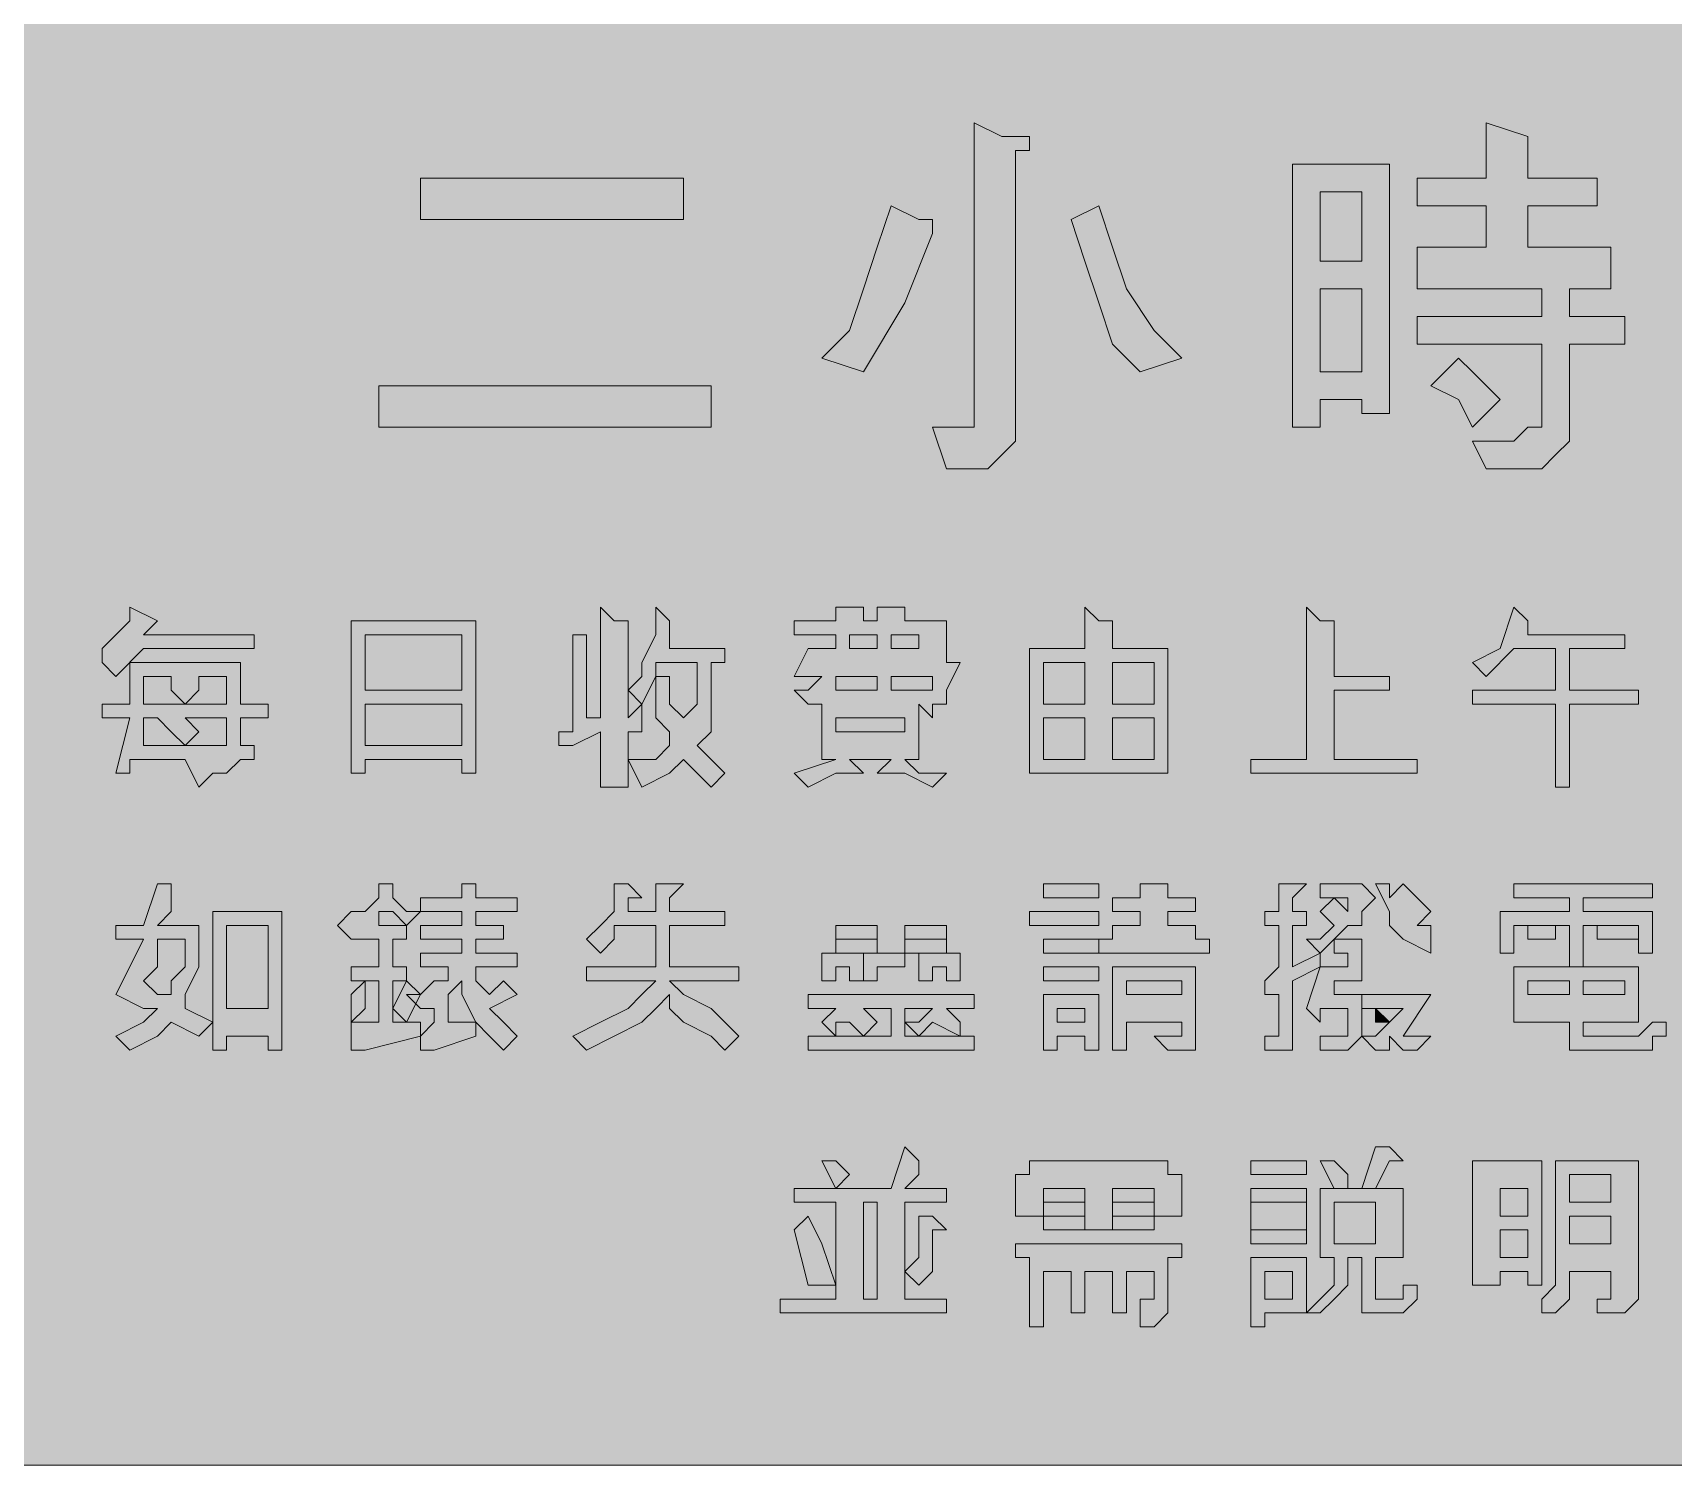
# Model space of a CAD drawing. Header units: metres. Extents: x 10 to 558, y 12 to 260.
# Drawn here: x 141.8 to 284, y 11.5 to 135.7 of the extents above; entities that cross this region are included whole.
import ezdxf

# ---------------------------------------------------------------- set-up
doc = ezdxf.new("R2010")
doc.units = ezdxf.units.M
doc.layers.add('FILL_BLUE_0000FF', color=7, linetype='Continuous', true_color=0x0000ff)
doc.layers.add('FILL_WHITE_FFFFFF', color=7, linetype='Continuous', true_color=0xffffff)

msp = doc.modelspace()

# ---------------------------------------------------------------- hatches: boundary and pattern name
at = {"layer": 'FILL_BLUE_0000FF', "true_color": 0x0000ff}
h = msp.add_hatch(color=7, dxfattribs=at)
h.dxf.hatch_style = 1
h.paths.add_polyline_path([(551.8, 259.87), (552.54, 259.71), (553.8, 259.17), (554.83, 258.4), (555.75, 257.52), (556.54, 257.02), (557.14, 256.43), (557.56, 255.79), (557.85, 255.12), (558.11, 253.81), (558.15, 252.72), (558.15, 18.72), (558.15, 16.32), (555.75, 13.92), (554.83, 13.04), (553.8, 12.27), (552.54, 11.73), (551.8, 11.57), (550.95, 11.52), (16.95, 11.52), (16.05, 11.54), (15.15, 11.67), (14.25, 12.03), (13.35, 12.72), (12.6, 12.87), (11.83, 13.23), (10.95, 13.92), (10.55, 14.42), (10.26, 15.01), (9.9, 16.32), (9.75, 18.72), (9.75, 252.72), (9.75, 255.12), (9.94, 256), (10.35, 256.77), (10.95, 257.52), (11.83, 258.23), (12.6, 258.72), (13.14, 259.21), (13.3, 259.52), (13.35, 259.92), (16.95, 259.92), (550.95, 259.92), (551.8, 259.87)])
at = {"layer": 'FILL_WHITE_FFFFFF', "true_color": 0xffffff}
h = msp.add_hatch(color=7, dxfattribs=at)
h.dxf.hatch_style = 1
h.paths.add_polyline_path([(226.95, 126.72), (228.15, 126.72), (228.15, 125.52), (226.95, 125.52), (226.95, 102.72), (226.95, 100.32), (225.75, 99.12), (224.55, 97.92), (223.35, 97.92), (220.95, 97.92), (219.75, 101.52), (222.15, 101.52), (223.35, 101.52), (223.35, 102.72), (223.35, 127.92), (225.75, 126.72), (226.95, 126.72)])
h = msp.add_hatch(color=7, dxfattribs=at)
h.dxf.hatch_style = 1
h.paths.add_polyline_path([(267.75, 120.72), (261.75, 120.72), (261.75, 123.12), (267.75, 123.12), (267.75, 127.92), (271.35, 126.72), (271.35, 125.52), (271.35, 123.12), (277.35, 123.12), (277.35, 120.72), (271.35, 120.72), (271.35, 117.12), (278.55, 117.12), (278.55, 113.52), (274.95, 113.52), (274.95, 111.12), (279.75, 111.12), (279.75, 108.72), (274.95, 108.72), (274.95, 101.52), (274.95, 100.32), (273.75, 99.12), (272.55, 97.92), (270.15, 97.92), (267.75, 97.92), (266.55, 100.32), (270.15, 100.32), (271.35, 101.52), (272.55, 101.52), (272.55, 102.72), (272.55, 108.72), (261.75, 108.72), (261.75, 111.12), (272.55, 111.12), (272.55, 113.52), (261.75, 113.52), (261.75, 117.12), (267.75, 117.12), (267.75, 120.72)])
h = msp.add_hatch(color=7, dxfattribs=at)
h.dxf.hatch_style = 1
h.paths.add_polyline_path([(256.95, 102.72), (256.95, 103.92), (253.35, 103.92), (253.35, 101.52), (250.95, 101.52), (250.95, 102.72), (250.95, 124.32), (259.35, 124.32), (259.35, 102.72), (256.95, 102.72)])
h.paths.add_polyline_path([(253.35, 121.92), (253.35, 115.92), (256.95, 115.92), (256.95, 121.92), (253.35, 121.92)], flags=16)
h.paths.add_polyline_path([(256.95, 113.52), (253.35, 113.52), (253.35, 106.32), (256.95, 106.32), (256.95, 113.52)], flags=16)
h = msp.add_hatch(color=7, dxfattribs=at)
h.dxf.hatch_style = 1
h.paths.add_polyline_path([(198.15, 123.12), (198.15, 119.52), (175.35, 119.52), (175.35, 123.12), (198.15, 123.12)])
h = msp.add_hatch(color=7, dxfattribs=at)
h.dxf.hatch_style = 1
h.paths.add_polyline_path([(212.55, 109.92), (213.75, 113.52), (214.95, 117.12), (216.15, 120.72), (218.55, 119.52), (219.75, 119.52), (219.75, 118.32), (217.35, 112.32), (213.75, 106.32), (210.15, 107.52), (212.55, 109.92)])
h = msp.add_hatch(color=7, dxfattribs=at)
h.dxf.hatch_style = 1
h.paths.add_polyline_path([(235.35, 108.72), (234.15, 112.32), (232.95, 115.92), (231.75, 119.52), (234.15, 120.72), (235.35, 117.12), (236.55, 113.52), (238.95, 109.92), (241.35, 107.52), (237.75, 106.32), (235.35, 108.72)])
h = msp.add_hatch(color=7, dxfattribs=at)
h.dxf.hatch_style = 1
h.paths.add_polyline_path([(266.55, 106.32), (268.95, 103.92), (266.55, 101.52), (265.35, 103.92), (262.95, 105.12), (265.35, 107.52), (266.55, 106.32)])
h = msp.add_hatch(color=7, dxfattribs=at)
h.dxf.hatch_style = 1
h.paths.add_polyline_path([(200.55, 105.12), (200.55, 101.52), (171.75, 101.52), (171.75, 105.12), (200.55, 105.12)])
h = msp.add_hatch(color=7, dxfattribs=at)
h.dxf.hatch_style = 1
h.paths.add_polyline_path([(147.75, 82.32), (148.95, 83.52), (150.15, 84.72), (150.15, 85.92), (152.55, 84.72), (151.35, 83.52), (160.95, 83.52), (160.95, 82.32), (151.35, 82.32), (148.95, 79.92), (147.75, 81.12), (147.75, 82.32)])
h = msp.add_hatch(color=7, dxfattribs=at)
h.dxf.hatch_style = 1
h.paths.add_polyline_path([(188.55, 75.12), (188.55, 83.52), (189.75, 83.52), (189.75, 82.32), (189.75, 76.32), (190.95, 76.32), (190.95, 85.92), (192.15, 84.72), (193.35, 84.72), (193.35, 76.32), (194.55, 77.52), (194.55, 75.12), (193.35, 75.12), (193.35, 70.32), (190.95, 70.32), (190.95, 75.12), (188.55, 73.92), (187.35, 73.92), (187.35, 75.12), (188.55, 75.12)])
h = msp.add_hatch(color=7, dxfattribs=at)
h.dxf.hatch_style = 1
h.paths.add_polyline_path([(193.35, 78.72), (194.55, 79.92), (194.55, 81.12), (195.75, 83.52), (195.75, 85.92), (196.95, 84.72), (196.95, 82.32), (201.75, 82.32), (201.75, 81.12), (200.55, 81.12), (200.55, 78.72), (200.55, 77.52), (200.55, 75.12), (199.35, 73.92), (200.55, 72.72), (201.75, 71.52), (200.55, 70.32), (199.35, 71.52), (198.15, 72.72), (196.95, 71.52), (194.55, 70.32), (193.35, 72.72), (194.55, 72.72), (195.75, 72.72), (196.95, 73.92), (196.95, 75.12), (195.75, 76.32), (195.75, 77.52), (195.75, 79.92), (194.55, 77.52), (193.35, 78.72)])
h.paths.add_polyline_path([(196.95, 79.92), (196.95, 78.72), (196.95, 77.52), (198.15, 76.32), (199.35, 77.52), (199.35, 79.92), (199.35, 81.12), (195.75, 81.12), (195.75, 79.92), (196.95, 79.92)], flags=16)
h = msp.add_hatch(color=7, dxfattribs=at)
h.dxf.hatch_style = 1
h.paths.add_polyline_path([(218.55, 72.72), (217.35, 72.72), (218.55, 71.52), (220.95, 71.52), (219.75, 70.32), (217.35, 71.52), (214.95, 71.52), (216.15, 72.72), (212.55, 72.72), (213.75, 71.52), (211.35, 71.52), (208.95, 70.32), (207.75, 71.52), (211.35, 72.72), (210.15, 72.72), (210.15, 77.52), (208.95, 77.52), (207.75, 78.72), (208.95, 78.72), (210.15, 79.92), (208.95, 79.92), (207.75, 79.92), (208.95, 82.32), (211.35, 82.32), (211.35, 83.52), (207.75, 83.52), (207.75, 84.72), (211.35, 84.72), (211.35, 85.92), (212.55, 85.92), (213.75, 85.92), (213.75, 84.72), (214.95, 84.72), (214.95, 85.92), (216.15, 85.92), (217.35, 85.92), (217.35, 84.72), (220.95, 84.72), (220.95, 81.12), (222.15, 81.12), (220.95, 78.72), (220.95, 77.52), (219.75, 77.52), (219.75, 76.32), (218.55, 77.52), (218.55, 72.72)])
h.paths.add_polyline_path([(214.95, 83.52), (212.55, 83.52), (212.55, 82.32), (214.95, 82.32), (214.95, 83.52)], flags=16)
h.paths.add_polyline_path([(218.55, 82.32), (218.55, 83.52), (216.15, 83.52), (216.15, 82.32), (218.55, 82.32)], flags=16)
h.paths.add_polyline_path([(214.95, 78.72), (214.95, 79.92), (211.35, 79.92), (211.35, 78.72), (214.95, 78.72)], flags=16)
h.paths.add_polyline_path([(219.75, 79.92), (216.15, 79.92), (216.15, 78.72), (218.55, 78.72), (219.75, 78.72), (219.75, 79.92)], flags=16)
h.paths.add_polyline_path([(217.35, 76.32), (211.35, 76.32), (211.35, 75.12), (217.35, 75.12), (217.35, 76.32)], flags=16)
h = msp.add_hatch(color=7, dxfattribs=at)
h.dxf.hatch_style = 1
h.paths.add_polyline_path([(235.35, 82.32), (240.15, 82.32), (240.15, 71.52), (238.95, 71.52), (229.35, 71.52), (228.15, 71.52), (228.15, 82.32), (232.95, 82.32), (232.95, 85.92), (234.15, 84.72), (235.35, 84.72), (235.35, 82.32)])
h.paths.add_polyline_path([(232.95, 77.52), (232.95, 81.12), (229.35, 81.12), (229.35, 77.52), (232.95, 77.52)], flags=16)
h.paths.add_polyline_path([(235.35, 77.52), (238.95, 77.52), (238.95, 81.12), (235.35, 81.12), (235.35, 77.52)], flags=16)
h.paths.add_polyline_path([(229.35, 76.32), (229.35, 72.72), (232.95, 72.72), (232.95, 76.32), (229.35, 76.32)], flags=16)
h.paths.add_polyline_path([(238.95, 76.32), (235.35, 76.32), (235.35, 72.72), (238.95, 72.72), (238.95, 76.32)], flags=16)
h = msp.add_hatch(color=7, dxfattribs=at)
h.dxf.hatch_style = 1
h.paths.add_polyline_path([(254.55, 84.72), (254.55, 79.92), (259.35, 79.92), (259.35, 78.72), (254.55, 78.72), (254.55, 72.72), (261.75, 72.72), (261.75, 71.52), (247.35, 71.52), (247.35, 72.72), (252.15, 72.72), (252.15, 85.92), (253.35, 84.72), (254.55, 84.72)])
h = msp.add_hatch(color=7, dxfattribs=at)
h.dxf.hatch_style = 1
h.paths.add_polyline_path([(279.75, 83.52), (279.75, 82.32), (274.95, 82.32), (274.95, 78.72), (280.95, 78.72), (280.95, 77.52), (274.95, 77.52), (274.95, 70.32), (273.75, 70.32), (273.75, 77.52), (266.55, 77.52), (266.55, 78.72), (273.75, 78.72), (273.75, 82.32), (270.15, 82.32), (267.75, 79.92), (266.55, 81.12), (268.95, 82.32), (270.15, 85.92), (271.35, 84.72), (271.35, 83.52), (279.75, 83.52)])
h = msp.add_hatch(color=7, dxfattribs=at)
h.dxf.hatch_style = 1
h.paths.add_polyline_path([(180.15, 71.52), (178.95, 71.52), (178.95, 72.72), (170.55, 72.72), (170.55, 71.52), (169.35, 71.52), (169.35, 84.72), (180.15, 84.72), (180.15, 71.52)])
h.paths.add_polyline_path([(170.55, 77.52), (170.55, 73.92), (178.95, 73.92), (178.95, 77.52), (170.55, 77.52)], flags=16)
h.paths.add_polyline_path([(178.95, 83.52), (170.55, 83.52), (170.55, 78.72), (178.95, 78.72), (178.95, 83.52)], flags=16)
h = msp.add_hatch(color=7, dxfattribs=at)
h.dxf.hatch_style = 1
h.paths.add_polyline_path([(147.75, 77.52), (150.15, 77.52), (150.15, 81.12), (159.75, 81.12), (159.75, 77.52), (162.15, 77.52), (162.15, 76.32), (159.75, 76.32), (159.75, 73.92), (160.95, 73.92), (160.95, 72.72), (159.75, 72.72), (158.55, 71.52), (157.35, 71.52), (156.15, 70.32), (154.95, 72.72), (150.15, 72.72), (150.15, 71.52), (148.95, 71.52), (150.15, 76.32), (147.75, 76.32), (147.75, 77.52)])
h.paths.add_polyline_path([(158.55, 79.92), (156.15, 79.92), (156.15, 78.72), (154.95, 77.52), (158.55, 77.52), (158.55, 79.92)], flags=16)
h.paths.add_polyline_path([(153.75, 78.72), (153.75, 79.92), (151.35, 79.92), (151.35, 77.52), (154.95, 77.52), (153.75, 78.72)], flags=16)
h.paths.add_polyline_path([(154.95, 73.92), (158.55, 73.92), (158.55, 76.32), (154.95, 76.32), (156.15, 75.12), (154.95, 73.92)], flags=16)
h.paths.add_polyline_path([(153.75, 75.12), (152.55, 76.32), (151.35, 76.32), (151.35, 73.92), (154.95, 73.92), (153.75, 75.12)], flags=16)
h = msp.add_hatch(color=7, dxfattribs=at)
h.dxf.hatch_style = 1
h.paths.add_polyline_path([(151.35, 57.12), (148.95, 57.12), (148.95, 58.32), (151.35, 58.32), (152.55, 61.92), (153.75, 61.92), (153.75, 60.72), (153.75, 59.52), (152.55, 58.32), (156.15, 58.32), (156.15, 57.12), (156.15, 55.92), (156.15, 54.72), (154.95, 52.32), (154.95, 51.12), (157.35, 49.92), (156.15, 48.72), (153.75, 49.92), (152.55, 48.72), (150.15, 47.52), (148.95, 48.72), (151.35, 49.92), (152.55, 51.12), (151.35, 51.12), (148.95, 52.32), (150.15, 54.72), (151.35, 57.12)])
h.paths.add_polyline_path([(151.35, 53.52), (152.55, 52.32), (153.75, 52.32), (153.75, 53.52), (154.95, 54.72), (154.95, 55.92), (154.95, 57.12), (152.55, 57.12), (152.55, 54.72), (151.35, 53.52)], flags=16)
h = msp.add_hatch(color=7, dxfattribs=at)
h.dxf.hatch_style = 1
h.paths.add_polyline_path([(172.95, 57.12), (172.95, 54.72), (174.15, 54.72), (174.15, 53.52), (172.95, 53.52), (172.95, 49.92), (175.35, 49.92), (175.35, 48.72), (170.55, 47.52), (169.35, 47.52), (169.35, 48.72), (169.35, 49.92), (171.75, 49.92), (171.75, 53.52), (169.35, 53.52), (169.35, 54.72), (171.75, 54.72), (171.75, 57.12), (169.35, 57.12), (168.15, 58.32), (169.35, 59.52), (170.55, 59.52), (171.75, 60.72), (171.75, 61.92), (172.95, 61.92), (172.95, 60.72), (174.15, 59.52), (175.35, 59.52), (174.15, 58.32), (174.15, 57.12), (172.95, 57.12)])
h.paths.add_polyline_path([(172.95, 59.52), (171.75, 59.52), (171.75, 58.32), (174.15, 58.32), (172.95, 59.52)], flags=16)
h = msp.add_hatch(color=7, dxfattribs=at)
h.dxf.hatch_style = 1
h.paths.add_polyline_path([(176.55, 47.52), (175.35, 47.52), (175.35, 48.72), (176.55, 49.92), (176.55, 51.12), (175.35, 51.12), (174.15, 52.32), (175.35, 52.32), (176.55, 53.52), (177.75, 53.52), (177.75, 54.72), (175.35, 54.72), (175.35, 55.92), (178.95, 55.92), (178.95, 57.12), (175.35, 57.12), (175.35, 58.32), (178.95, 58.32), (178.95, 59.52), (175.35, 59.52), (175.35, 60.72), (178.95, 60.72), (178.95, 61.92), (180.15, 61.92), (180.15, 60.72), (183.75, 60.72), (183.75, 59.52), (180.15, 59.52), (180.15, 58.32), (182.55, 58.32), (182.55, 57.12), (180.15, 57.12), (180.15, 55.92), (183.75, 55.92), (183.75, 54.72), (180.15, 54.72), (180.15, 53.52), (181.35, 52.32), (182.55, 53.52), (183.75, 52.32), (181.35, 51.12), (182.55, 49.92), (183.75, 48.72), (182.55, 47.52), (181.35, 48.72), (180.15, 49.92), (180.15, 48.72), (176.55, 47.52)])
h.paths.add_polyline_path([(178.95, 52.32), (178.95, 53.52), (177.75, 52.32), (177.75, 49.92), (180.15, 49.92), (178.95, 52.32)], flags=16)
h = msp.add_hatch(color=7, dxfattribs=at)
h.dxf.hatch_style = 1
h.paths.add_polyline_path([(194.55, 60.72), (193.35, 60.72), (193.35, 59.52), (195.75, 59.52), (195.75, 61.92), (196.95, 61.92), (198.15, 61.92), (196.95, 60.72), (196.95, 59.52), (201.75, 59.52), (201.75, 58.32), (196.95, 58.32), (196.95, 54.72), (202.95, 54.72), (202.95, 53.52), (196.95, 53.52), (198.15, 52.32), (200.55, 51.12), (201.75, 49.92), (202.95, 48.72), (201.75, 47.52), (200.55, 48.72), (198.15, 49.92), (196.95, 51.12), (196.95, 52.32), (195.75, 51.12), (194.55, 49.92), (192.15, 48.72), (189.75, 47.52), (188.55, 48.72), (190.95, 49.92), (193.35, 51.12), (194.55, 52.32), (195.75, 53.52), (189.75, 53.52), (189.75, 54.72), (195.75, 54.72), (195.75, 58.32), (192.15, 58.32), (192.15, 57.12), (190.95, 55.92), (189.75, 57.12), (190.95, 58.32), (192.15, 59.52), (192.15, 61.92), (193.35, 61.92), (194.55, 60.72)])
h = msp.add_hatch(color=7, dxfattribs=at)
h.dxf.hatch_style = 1
h.paths.add_polyline_path([(234.15, 61.92), (234.15, 60.72), (229.35, 60.72), (229.35, 61.92), (234.15, 61.92)])
h = msp.add_hatch(color=7, dxfattribs=at)
h.dxf.hatch_style = 1
h.paths.add_polyline_path([(237.75, 58.32), (237.75, 59.52), (235.35, 59.52), (235.35, 60.72), (237.75, 60.72), (237.75, 61.92), (238.95, 61.92), (240.15, 61.92), (240.15, 60.72), (242.55, 60.72), (242.55, 59.52), (240.15, 59.52), (240.15, 58.32), (242.55, 58.32), (242.55, 57.12), (243.75, 57.12), (243.75, 55.92), (234.15, 55.92), (234.15, 57.12), (235.35, 57.12), (235.35, 58.32), (237.75, 58.32)])
h = msp.add_hatch(color=7, dxfattribs=at)
h.dxf.hatch_style = 1
h.paths.add_polyline_path([(248.55, 53.52), (249.75, 54.72), (249.75, 58.32), (248.55, 58.32), (248.55, 59.52), (249.75, 59.52), (249.75, 61.92), (250.95, 61.92), (252.15, 61.92), (250.95, 60.72), (250.95, 59.52), (252.15, 59.52), (252.15, 58.32), (250.95, 58.32), (250.95, 54.72), (253.35, 55.92), (253.35, 54.72), (250.95, 53.52), (250.95, 48.72), (250.95, 47.52), (249.75, 47.52), (248.55, 47.52), (248.55, 48.72), (249.75, 48.72), (249.75, 49.92), (249.75, 52.32), (248.55, 52.32), (248.55, 53.52)])
h = msp.add_hatch(color=7, dxfattribs=at)
h.dxf.hatch_style = 1
h.paths.add_polyline_path([(256.95, 61.92), (258.15, 60.72), (256.95, 59.52), (256.95, 58.32), (255.75, 58.32), (254.55, 57.12), (253.35, 55.92), (252.15, 57.12), (253.35, 57.12), (254.55, 58.32), (253.35, 59.52), (254.55, 60.72), (253.35, 60.72), (253.35, 61.92), (256.95, 61.92)])
h.paths.add_polyline_path([(255.75, 59.52), (255.75, 60.72), (254.55, 60.72), (255.75, 59.52)], flags=16)
h = msp.add_hatch(color=7, dxfattribs=at)
h.dxf.hatch_style = 1
h.paths.add_polyline_path([(261.75, 58.32), (262.95, 58.32), (262.95, 57.12), (262.95, 55.92), (260.55, 57.12), (259.35, 58.32), (259.35, 59.52), (258.15, 61.92), (259.35, 61.92), (259.35, 60.72), (260.55, 61.92), (261.75, 60.72), (262.95, 59.52), (261.75, 58.32)])
h = msp.add_hatch(color=7, dxfattribs=at)
h.dxf.hatch_style = 1
h.paths.add_polyline_path([(282.15, 61.92), (282.15, 60.72), (276.15, 60.72), (276.15, 59.52), (282.15, 59.52), (282.15, 55.92), (280.95, 55.92), (280.95, 58.32), (276.15, 58.32), (276.15, 54.72), (274.95, 54.72), (274.95, 58.32), (270.15, 58.32), (270.15, 55.92), (268.95, 55.92), (268.95, 59.52), (274.95, 59.52), (274.95, 60.72), (270.15, 60.72), (270.15, 61.92), (282.15, 61.92)])
h = msp.add_hatch(color=7, dxfattribs=at)
h.dxf.hatch_style = 1
h.paths.add_polyline_path([(163.35, 59.52), (163.35, 47.52), (162.15, 47.52), (162.15, 48.72), (158.55, 48.72), (158.55, 47.52), (157.35, 47.52), (157.35, 59.52), (163.35, 59.52)])
h.paths.add_polyline_path([(162.15, 58.32), (158.55, 58.32), (158.55, 51.12), (162.15, 51.12), (162.15, 58.32)], flags=16)
h = msp.add_hatch(color=7, dxfattribs=at)
h.dxf.hatch_style = 1
h.paths.add_polyline_path([(214.95, 58.32), (214.95, 57.12), (211.35, 57.12), (211.35, 58.32), (214.95, 58.32)])
h = msp.add_hatch(color=7, dxfattribs=at)
h.dxf.hatch_style = 1
h.paths.add_polyline_path([(220.95, 58.32), (220.95, 57.12), (217.35, 57.12), (217.35, 58.32), (220.95, 58.32)])
h = msp.add_hatch(color=7, dxfattribs=at)
h.dxf.hatch_style = 1
h.paths.add_polyline_path([(234.15, 59.52), (234.15, 58.32), (228.15, 58.32), (228.15, 59.52), (234.15, 59.52)])
h = msp.add_hatch(color=7, dxfattribs=at)
h.dxf.hatch_style = 1
h.paths.add_polyline_path([(273.75, 58.32), (273.75, 57.12), (271.35, 57.12), (271.35, 58.32), (273.75, 58.32)])
h = msp.add_hatch(color=7, dxfattribs=at)
h.dxf.hatch_style = 1
h.paths.add_polyline_path([(280.95, 58.32), (280.95, 57.12), (277.35, 57.12), (277.35, 58.32), (280.95, 58.32)])
h = msp.add_hatch(color=7, dxfattribs=at)
h.dxf.hatch_style = 1
h.paths.add_polyline_path([(214.95, 57.12), (214.95, 55.92), (211.35, 55.92), (211.35, 57.12), (214.95, 57.12)])
h = msp.add_hatch(color=7, dxfattribs=at)
h.dxf.hatch_style = 1
h.paths.add_polyline_path([(220.95, 57.12), (220.95, 55.92), (217.35, 55.92), (217.35, 57.12), (220.95, 57.12)])
h = msp.add_hatch(color=7, dxfattribs=at)
h.dxf.hatch_style = 1
h.paths.add_polyline_path([(234.15, 57.12), (234.15, 55.92), (229.35, 55.92), (229.35, 57.12), (234.15, 57.12)])
h = msp.add_hatch(color=7, dxfattribs=at)
h.dxf.hatch_style = 1
h.paths.add_polyline_path([(254.55, 53.52), (254.55, 52.32), (256.95, 52.32), (256.95, 49.92), (256.95, 48.72), (255.75, 47.52), (253.35, 47.52), (253.35, 48.72), (254.55, 48.72), (255.75, 48.72), (255.75, 49.92), (255.75, 51.12), (253.35, 51.12), (253.35, 49.92), (252.15, 51.12), (253.35, 54.72), (255.75, 54.72), (255.75, 55.92), (254.55, 55.92), (254.55, 57.12), (256.95, 57.12), (256.95, 53.52), (254.55, 53.52)])
h = msp.add_hatch(color=7, dxfattribs=at)
h.dxf.hatch_style = 1
h.paths.add_polyline_path([(210.15, 55.92), (213.75, 55.92), (213.75, 53.52), (212.55, 53.52), (212.55, 54.72), (211.35, 54.72), (211.35, 53.52), (210.15, 53.52), (210.15, 55.92)])
h = msp.add_hatch(color=7, dxfattribs=at)
h.dxf.hatch_style = 1
h.paths.add_polyline_path([(213.75, 55.92), (217.35, 55.92), (217.35, 54.72), (214.95, 54.72), (214.95, 53.52), (213.75, 53.52), (213.75, 55.92)])
h = msp.add_hatch(color=7, dxfattribs=at)
h.dxf.hatch_style = 1
h.paths.add_polyline_path([(218.55, 55.92), (222.15, 55.92), (222.15, 53.52), (220.95, 53.52), (220.95, 54.72), (219.75, 54.72), (219.75, 53.52), (218.55, 53.52), (218.55, 55.92)])
h = msp.add_hatch(color=7, dxfattribs=at)
h.dxf.hatch_style = 1
h.paths.add_polyline_path([(234.15, 54.72), (234.15, 53.52), (229.35, 53.52), (229.35, 54.72), (234.15, 54.72)])
h = msp.add_hatch(color=7, dxfattribs=at)
h.dxf.hatch_style = 1
h.paths.add_polyline_path([(242.55, 54.72), (242.55, 48.72), (242.55, 47.52), (241.35, 47.52), (240.15, 47.52), (238.95, 48.72), (240.15, 48.72), (241.35, 48.72), (241.35, 49.92), (236.55, 49.92), (236.55, 47.52), (235.35, 47.52), (235.35, 54.72), (242.55, 54.72)])
h.paths.add_polyline_path([(241.35, 53.52), (236.55, 53.52), (236.55, 52.32), (241.35, 52.32), (241.35, 53.52)], flags=16)
h = msp.add_hatch(color=7, dxfattribs=at)
h.dxf.hatch_style = 1
h.paths.add_polyline_path([(276.15, 49.92), (276.15, 48.72), (277.35, 48.72), (280.95, 48.72), (282.15, 49.92), (283.35, 49.92), (283.35, 48.72), (282.15, 48.72), (282.15, 47.52), (280.95, 47.52), (276.15, 47.52), (274.95, 47.52), (274.95, 48.72), (274.95, 49.92), (270.15, 49.92), (270.15, 54.72), (280.95, 54.72), (280.95, 49.92), (276.15, 49.92)])
h.paths.add_polyline_path([(276.15, 53.52), (276.15, 52.32), (279.75, 52.32), (279.75, 53.52), (276.15, 53.52)], flags=16)
h.paths.add_polyline_path([(274.95, 53.52), (271.35, 53.52), (271.35, 52.32), (274.95, 52.32), (274.95, 53.52)], flags=16)
h = msp.add_hatch(color=7, dxfattribs=at)
h.dxf.hatch_style = 1
h.paths.add_polyline_path([(170.55, 52.32), (170.55, 51.12), (169.35, 49.92), (169.35, 51.12), (169.35, 52.32), (170.55, 53.52), (170.55, 52.32)])
h = msp.add_hatch(color=7, dxfattribs=at)
h.dxf.hatch_style = 1
h.paths.add_polyline_path([(174.15, 53.52), (175.35, 52.32), (174.15, 49.92), (172.95, 51.12), (174.15, 53.52)])
h = msp.add_hatch(color=7, dxfattribs=at)
h.dxf.hatch_style = 1
h.paths.add_polyline_path([(222.15, 49.92), (222.15, 48.72), (223.35, 48.72), (223.35, 47.52), (208.95, 47.52), (208.95, 48.72), (211.35, 48.72), (210.15, 49.92), (211.35, 51.12), (208.95, 51.12), (208.95, 52.32), (223.35, 52.32), (223.35, 51.12), (220.95, 51.12), (222.15, 49.92)])
h.paths.add_polyline_path([(219.75, 49.92), (218.55, 48.72), (222.15, 48.72), (219.75, 49.92)], flags=16)
h.paths.add_polyline_path([(217.35, 49.92), (217.35, 48.72), (218.55, 48.72), (217.35, 49.92)], flags=16)
h.paths.add_polyline_path([(218.55, 49.92), (219.75, 51.12), (217.35, 51.12), (217.35, 49.92), (218.55, 49.92)], flags=16)
h.paths.add_polyline_path([(213.75, 48.72), (212.55, 49.92), (211.35, 49.92), (211.35, 48.72), (213.75, 48.72)], flags=16)
h.paths.add_polyline_path([(216.15, 48.72), (216.15, 51.12), (213.75, 51.12), (214.95, 49.92), (213.75, 48.72), (216.15, 48.72)], flags=16)
h = msp.add_hatch(color=7, dxfattribs=at)
h.dxf.hatch_style = 1
h.paths.add_polyline_path([(234.15, 52.32), (234.15, 47.52), (232.95, 47.52), (232.95, 48.72), (230.55, 48.72), (230.55, 47.52), (229.35, 47.52), (229.35, 52.32), (234.15, 52.32)])
h.paths.add_polyline_path([(232.95, 51.12), (230.55, 51.12), (230.55, 49.92), (232.95, 49.92), (232.95, 51.12)], flags=16)
h = msp.add_hatch(color=7, dxfattribs=at)
h.dxf.hatch_style = 1
h.paths.add_polyline_path([(262.95, 52.32), (260.55, 48.72), (261.75, 48.72), (262.95, 48.72), (261.75, 47.52), (260.55, 47.52), (259.35, 48.72), (259.35, 47.52), (258.15, 47.52), (256.95, 48.72), (258.15, 48.72), (259.35, 49.92), (260.55, 51.12), (258.15, 51.12), (256.95, 51.12), (256.95, 52.32), (261.75, 52.32), (262.95, 52.32)])
h = msp.add_hatch(color=7, dxfattribs=at)
h.dxf.hatch_style = 1
h.paths.add_polyline_path([(258.15, 51.12), (259.35, 49.92), (258.15, 49.92), (258.15, 51.12)])
h = msp.add_hatch(color=7, dxfattribs=at)
h.dxf.hatch_style = 1
h.paths.add_polyline_path([(218.55, 36.72), (217.35, 35.52), (220.95, 35.52), (220.95, 34.32), (217.35, 34.32), (217.35, 25.92), (220.95, 25.92), (220.95, 24.72), (206.55, 24.72), (206.55, 25.92), (211.35, 25.92), (211.35, 34.32), (207.75, 34.32), (207.75, 35.52), (211.35, 35.52), (216.15, 35.52), (217.35, 39.12), (218.55, 37.92), (218.55, 36.72)])
h.paths.add_polyline_path([(214.95, 34.32), (213.75, 34.32), (213.75, 25.92), (214.95, 25.92), (214.95, 34.32)], flags=16)
h = msp.add_hatch(color=7, dxfattribs=at)
h.dxf.hatch_style = 1
h.paths.add_polyline_path([(258.15, 39.12), (259.35, 39.12), (260.55, 37.92), (259.35, 37.92), (258.15, 35.52), (256.95, 35.52), (258.15, 39.12)])
h = msp.add_hatch(color=7, dxfattribs=at)
h.dxf.hatch_style = 1
h.paths.add_polyline_path([(211.35, 35.52), (210.15, 37.92), (211.35, 37.92), (212.55, 36.72), (211.35, 35.52)])
h = msp.add_hatch(color=7, dxfattribs=at)
h.dxf.hatch_style = 1
h.paths.add_polyline_path([(240.15, 37.92), (240.15, 36.72), (241.35, 36.72), (241.35, 33.12), (238.95, 33.12), (238.95, 35.52), (235.35, 35.52), (235.35, 31.92), (232.95, 31.92), (232.95, 35.52), (229.35, 35.52), (229.35, 33.12), (226.95, 33.12), (226.95, 36.72), (228.15, 36.72), (228.15, 37.92), (240.15, 37.92)])
h = msp.add_hatch(color=7, dxfattribs=at)
h.dxf.hatch_style = 1
h.paths.add_polyline_path([(252.15, 37.92), (252.15, 36.72), (247.35, 36.72), (247.35, 37.92), (252.15, 37.92)])
h = msp.add_hatch(color=7, dxfattribs=at)
h.dxf.hatch_style = 1
h.paths.add_polyline_path([(253.35, 37.92), (254.55, 37.92), (255.75, 36.72), (255.75, 35.52), (254.55, 35.52), (253.35, 37.92)])
h = msp.add_hatch(color=7, dxfattribs=at)
h.dxf.hatch_style = 1
h.paths.add_polyline_path([(271.35, 27.12), (271.35, 28.32), (268.95, 28.32), (268.95, 27.12), (266.55, 27.12), (266.55, 37.92), (272.55, 37.92), (272.55, 27.12), (271.35, 27.12)])
h.paths.add_polyline_path([(268.95, 35.52), (268.95, 33.12), (271.35, 33.12), (271.35, 35.52), (268.95, 35.52)], flags=16)
h.paths.add_polyline_path([(271.35, 31.92), (268.95, 31.92), (268.95, 29.52), (271.35, 29.52), (271.35, 31.92)], flags=16)
h = msp.add_hatch(color=7, dxfattribs=at)
h.dxf.hatch_style = 1
h.paths.add_polyline_path([(279.75, 24.72), (278.55, 24.72), (277.35, 24.72), (277.35, 25.92), (278.55, 25.92), (278.55, 27.12), (278.55, 28.32), (274.95, 28.32), (274.95, 27.12), (274.95, 25.92), (273.75, 24.72), (272.55, 24.72), (272.55, 25.92), (273.75, 27.12), (273.75, 29.52), (273.75, 30.72), (273.75, 37.92), (280.95, 37.92), (280.95, 25.92), (279.75, 24.72)])
h.paths.add_polyline_path([(274.95, 36.72), (274.95, 34.32), (278.55, 34.32), (278.55, 36.72), (274.95, 36.72)], flags=16)
h.paths.add_polyline_path([(278.55, 33.12), (274.95, 33.12), (274.95, 30.72), (278.55, 30.72), (278.55, 33.12)], flags=16)
h = msp.add_hatch(color=7, dxfattribs=at)
h.dxf.hatch_style = 1
h.paths.add_polyline_path([(232.95, 34.32), (232.95, 33.12), (229.35, 33.12), (229.35, 34.32), (232.95, 34.32)])
h = msp.add_hatch(color=7, dxfattribs=at)
h.dxf.hatch_style = 1
h.paths.add_polyline_path([(238.95, 34.32), (238.95, 33.12), (235.35, 33.12), (235.35, 34.32), (238.95, 34.32)])
h = msp.add_hatch(color=7, dxfattribs=at)
h.dxf.hatch_style = 1
h.paths.add_polyline_path([(252.15, 35.52), (252.15, 34.32), (247.35, 34.32), (247.35, 35.52), (252.15, 35.52)])
h = msp.add_hatch(color=7, dxfattribs=at)
h.dxf.hatch_style = 1
h.paths.add_polyline_path([(252.15, 34.32), (252.15, 31.92), (247.35, 31.92), (247.35, 34.32), (252.15, 34.32)])
h = msp.add_hatch(color=7, dxfattribs=at)
h.dxf.hatch_style = 1
h.paths.add_polyline_path([(260.55, 35.52), (260.55, 29.52), (258.15, 29.52), (258.15, 27.12), (258.15, 25.92), (259.35, 25.92), (260.55, 25.92), (260.55, 27.12), (261.75, 27.12), (261.75, 25.92), (260.55, 24.72), (259.35, 24.72), (258.15, 24.72), (256.95, 24.72), (256.95, 25.92), (256.95, 27.12), (256.95, 29.52), (255.75, 29.52), (255.75, 28.32), (255.75, 27.12), (254.55, 25.92), (253.35, 24.72), (252.15, 24.72), (253.35, 25.92), (254.55, 27.12), (254.55, 28.32), (254.55, 29.52), (253.35, 29.52), (253.35, 35.52), (260.55, 35.52)])
h.paths.add_polyline_path([(258.15, 34.32), (254.55, 34.32), (254.55, 30.72), (258.15, 30.72), (258.15, 34.32)], flags=16)
h = msp.add_hatch(color=7, dxfattribs=at)
h.dxf.hatch_style = 1
h.paths.add_polyline_path([(210.15, 30.72), (211.35, 27.12), (208.95, 27.12), (207.75, 31.92), (208.95, 33.12), (210.15, 30.72)])
h = msp.add_hatch(color=7, dxfattribs=at)
h.dxf.hatch_style = 1
h.paths.add_polyline_path([(218.55, 29.52), (218.55, 30.72), (218.55, 33.12), (219.75, 33.12), (220.95, 31.92), (219.75, 31.92), (219.75, 30.72), (219.75, 29.52), (219.75, 28.32), (218.55, 27.12), (217.35, 28.32), (218.55, 29.52)])
h = msp.add_hatch(color=7, dxfattribs=at)
h.dxf.hatch_style = 1
h.paths.add_polyline_path([(232.95, 33.12), (232.95, 31.92), (229.35, 31.92), (229.35, 33.12), (232.95, 33.12)])
h = msp.add_hatch(color=7, dxfattribs=at)
h.dxf.hatch_style = 1
h.paths.add_polyline_path([(238.95, 33.12), (238.95, 31.92), (235.35, 31.92), (235.35, 33.12), (238.95, 33.12)])
h = msp.add_hatch(color=7, dxfattribs=at)
h.dxf.hatch_style = 1
h.paths.add_polyline_path([(252.15, 31.92), (252.15, 30.72), (247.35, 30.72), (247.35, 31.92), (252.15, 31.92)])
h = msp.add_hatch(color=7, dxfattribs=at)
h.dxf.hatch_style = 1
h.paths.add_polyline_path([(226.95, 30.72), (241.35, 30.72), (241.35, 29.52), (240.15, 29.52), (240.15, 25.92), (240.15, 24.72), (238.95, 23.52), (237.75, 23.52), (237.75, 24.72), (237.75, 25.92), (238.95, 25.92), (238.95, 28.32), (236.55, 28.32), (236.55, 24.72), (235.35, 24.72), (235.35, 28.32), (232.95, 28.32), (232.95, 24.72), (231.75, 24.72), (231.75, 28.32), (229.35, 28.32), (229.35, 23.52), (228.15, 23.52), (228.15, 29.52), (226.95, 29.52), (226.95, 30.72)])
h = msp.add_hatch(color=7, dxfattribs=at)
h.dxf.hatch_style = 1
h.paths.add_polyline_path([(252.15, 29.52), (252.15, 24.72), (250.95, 24.72), (248.55, 24.72), (248.55, 23.52), (247.35, 23.52), (247.35, 29.52), (252.15, 29.52)])
h.paths.add_polyline_path([(250.95, 28.32), (248.55, 28.32), (248.55, 25.92), (250.95, 25.92), (250.95, 28.32)], flags=16)

# ---------------------------------------------------------------- linework, layer by layer
at = {"layer": 'FILL_BLUE_0000FF', "lineweight": 0, "true_color": 0x0000ff}
msp.add_lwpolyline([(550.95, 11.52), (16.95, 11.52)], dxfattribs=at)
at = {"layer": 'FILL_WHITE_FFFFFF', "lineweight": 0, "true_color": 0xffffff}
for points in [[(226.95, 126.72), (228.15, 126.72), (228.15, 125.52), (226.95, 125.52), (226.95, 102.72), (226.95, 100.32), (225.75, 99.12), (224.55, 97.92), (223.35, 97.92), (220.95, 97.92), (219.75, 101.52), (222.15, 101.52), (223.35, 101.52), (223.35, 102.72), (223.35, 127.92), (225.75, 126.72)], [(267.75, 120.72), (261.75, 120.72), (261.75, 123.12), (267.75, 123.12), (267.75, 127.92), (271.35, 126.72), (271.35, 125.52), (271.35, 123.12), (277.35, 123.12), (277.35, 120.72), (271.35, 120.72), (271.35, 117.12), (278.55, 117.12), (278.55, 113.52), (274.95, 113.52), (274.95, 111.12), (279.75, 111.12), (279.75, 108.72), (274.95, 108.72), (274.95, 101.52), (274.95, 100.32), (273.75, 99.12), (272.55, 97.92), (270.15, 97.92), (267.75, 97.92), (266.55, 100.32), (270.15, 100.32), (271.35, 101.52), (272.55, 101.52), (272.55, 102.72), (272.55, 108.72), (261.75, 108.72), (261.75, 111.12), (272.55, 111.12), (272.55, 113.52), (261.75, 113.52), (261.75, 117.12), (267.75, 117.12)], [(256.95, 102.72), (256.95, 103.92), (253.35, 103.92), (253.35, 101.52), (250.95, 101.52), (250.95, 102.72), (250.95, 124.32), (259.35, 124.32), (259.35, 102.72)], [(198.15, 123.12), (198.15, 119.52), (175.35, 119.52), (175.35, 123.12)], [(253.35, 121.92), (253.35, 115.92), (256.95, 115.92), (256.95, 121.92)], [(212.55, 109.92), (213.75, 113.52), (214.95, 117.12), (216.15, 120.72), (218.55, 119.52), (219.75, 119.52), (219.75, 118.32), (217.35, 112.32), (213.75, 106.32), (210.15, 107.52)], [(235.35, 108.72), (234.15, 112.32), (232.95, 115.92), (231.75, 119.52), (234.15, 120.72), (235.35, 117.12), (236.55, 113.52), (238.95, 109.92), (241.35, 107.52), (237.75, 106.32)], [(256.95, 113.52), (253.35, 113.52), (253.35, 106.32), (256.95, 106.32)], [(266.55, 106.32), (268.95, 103.92), (266.55, 101.52), (265.35, 103.92), (262.95, 105.12), (265.35, 107.52)], [(200.55, 105.12), (200.55, 101.52), (171.75, 101.52), (171.75, 105.12)], [(147.75, 82.32), (148.95, 83.52), (150.15, 84.72), (150.15, 85.92), (152.55, 84.72), (151.35, 83.52), (160.95, 83.52), (160.95, 82.32), (151.35, 82.32), (148.95, 79.92), (147.75, 81.12)], [(188.55, 75.12), (188.55, 83.52), (189.75, 83.52), (189.75, 82.32), (189.75, 76.32), (190.95, 76.32), (190.95, 85.92), (192.15, 84.72), (193.35, 84.72), (193.35, 76.32), (194.55, 77.52), (194.55, 75.12), (193.35, 75.12), (193.35, 70.32), (190.95, 70.32), (190.95, 75.12), (188.55, 73.92), (187.35, 73.92), (187.35, 75.12)], [(193.35, 78.72), (194.55, 79.92), (194.55, 81.12), (195.75, 83.52), (195.75, 85.92), (196.95, 84.72), (196.95, 82.32), (201.75, 82.32), (201.75, 81.12), (200.55, 81.12), (200.55, 78.72), (200.55, 77.52), (200.55, 75.12), (199.35, 73.92), (200.55, 72.72), (201.75, 71.52), (200.55, 70.32), (199.35, 71.52), (198.15, 72.72), (196.95, 71.52), (194.55, 70.32), (193.35, 72.72), (194.55, 72.72), (195.75, 72.72), (196.95, 73.92), (196.95, 75.12), (195.75, 76.32), (195.75, 77.52), (195.75, 79.92), (194.55, 77.52)], [(218.55, 72.72), (217.35, 72.72), (218.55, 71.52), (220.95, 71.52), (219.75, 70.32), (217.35, 71.52), (214.95, 71.52), (216.15, 72.72), (212.55, 72.72), (213.75, 71.52), (211.35, 71.52), (208.95, 70.32), (207.75, 71.52), (211.35, 72.72), (210.15, 72.72), (210.15, 77.52), (208.95, 77.52), (207.75, 78.72), (208.95, 78.72), (210.15, 79.92), (208.95, 79.92), (207.75, 79.92), (208.95, 82.32), (211.35, 82.32), (211.35, 83.52), (207.75, 83.52), (207.75, 84.72), (211.35, 84.72), (211.35, 85.92), (212.55, 85.92), (213.75, 85.92), (213.75, 84.72), (214.95, 84.72), (214.95, 85.92), (216.15, 85.92), (217.35, 85.92), (217.35, 84.72), (220.95, 84.72), (220.95, 81.12), (222.15, 81.12), (220.95, 78.72), (220.95, 77.52), (219.75, 77.52), (219.75, 76.32), (218.55, 77.52)], [(235.35, 82.32), (240.15, 82.32), (240.15, 71.52), (238.95, 71.52), (229.35, 71.52), (228.15, 71.52), (228.15, 82.32), (232.95, 82.32), (232.95, 85.92), (234.15, 84.72), (235.35, 84.72)], [(254.55, 84.72), (254.55, 79.92), (259.35, 79.92), (259.35, 78.72), (254.55, 78.72), (254.55, 72.72), (261.75, 72.72), (261.75, 71.52), (247.35, 71.52), (247.35, 72.72), (252.15, 72.72), (252.15, 85.92), (253.35, 84.72)], [(279.75, 83.52), (279.75, 82.32), (274.95, 82.32), (274.95, 78.72), (280.95, 78.72), (280.95, 77.52), (274.95, 77.52), (274.95, 70.32), (273.75, 70.32), (273.75, 77.52), (266.55, 77.52), (266.55, 78.72), (273.75, 78.72), (273.75, 82.32), (270.15, 82.32), (267.75, 79.92), (266.55, 81.12), (268.95, 82.32), (270.15, 85.92), (271.35, 84.72), (271.35, 83.52)], [(180.15, 71.52), (178.95, 71.52), (178.95, 72.72), (170.55, 72.72), (170.55, 71.52), (169.35, 71.52), (169.35, 84.72), (180.15, 84.72)], [(178.95, 83.52), (170.55, 83.52), (170.55, 78.72), (178.95, 78.72)], [(214.95, 83.52), (212.55, 83.52), (212.55, 82.32), (214.95, 82.32)], [(218.55, 82.32), (218.55, 83.52), (216.15, 83.52), (216.15, 82.32)], [(147.75, 77.52), (150.15, 77.52), (150.15, 81.12), (159.75, 81.12), (159.75, 77.52), (162.15, 77.52), (162.15, 76.32), (159.75, 76.32), (159.75, 73.92), (160.95, 73.92), (160.95, 72.72), (159.75, 72.72), (158.55, 71.52), (157.35, 71.52), (156.15, 70.32), (154.95, 72.72), (150.15, 72.72), (150.15, 71.52), (148.95, 71.52), (150.15, 76.32), (147.75, 76.32)], [(196.95, 79.92), (196.95, 78.72), (196.95, 77.52), (198.15, 76.32), (199.35, 77.52), (199.35, 79.92), (199.35, 81.12), (195.75, 81.12), (195.75, 79.92)], [(232.95, 77.52), (232.95, 81.12), (229.35, 81.12), (229.35, 77.52)], [(235.35, 77.52), (238.95, 77.52), (238.95, 81.12), (235.35, 81.12)], [(153.75, 78.72), (153.75, 79.92), (151.35, 79.92), (151.35, 77.52), (154.95, 77.52)], [(158.55, 79.92), (156.15, 79.92), (156.15, 78.72), (154.95, 77.52), (158.55, 77.52)], [(214.95, 78.72), (214.95, 79.92), (211.35, 79.92), (211.35, 78.72)], [(219.75, 79.92), (216.15, 79.92), (216.15, 78.72), (218.55, 78.72), (219.75, 78.72)], [(170.55, 77.52), (170.55, 73.92), (178.95, 73.92), (178.95, 77.52)], [(153.75, 75.12), (152.55, 76.32), (151.35, 76.32), (151.35, 73.92), (154.95, 73.92)], [(154.95, 73.92), (158.55, 73.92), (158.55, 76.32), (154.95, 76.32), (156.15, 75.12)], [(217.35, 76.32), (211.35, 76.32), (211.35, 75.12), (217.35, 75.12)], [(229.35, 76.32), (229.35, 72.72), (232.95, 72.72), (232.95, 76.32)], [(238.95, 76.32), (235.35, 76.32), (235.35, 72.72), (238.95, 72.72)], [(151.35, 57.12), (148.95, 57.12), (148.95, 58.32), (151.35, 58.32), (152.55, 61.92), (153.75, 61.92), (153.75, 60.72), (153.75, 59.52), (152.55, 58.32), (156.15, 58.32), (156.15, 57.12), (156.15, 55.92), (156.15, 54.72), (154.95, 52.32), (154.95, 51.12), (157.35, 49.92), (156.15, 48.72), (153.75, 49.92), (152.55, 48.72), (150.15, 47.52), (148.95, 48.72), (151.35, 49.92), (152.55, 51.12), (151.35, 51.12), (148.95, 52.32), (150.15, 54.72)], [(172.95, 57.12), (172.95, 54.72), (174.15, 54.72), (174.15, 53.52), (172.95, 53.52), (172.95, 49.92), (175.35, 49.92), (175.35, 48.72), (170.55, 47.52), (169.35, 47.52), (169.35, 48.72), (169.35, 49.92), (171.75, 49.92), (171.75, 53.52), (169.35, 53.52), (169.35, 54.72), (171.75, 54.72), (171.75, 57.12), (169.35, 57.12), (168.15, 58.32), (169.35, 59.52), (170.55, 59.52), (171.75, 60.72), (171.75, 61.92), (172.95, 61.92), (172.95, 60.72), (174.15, 59.52), (175.35, 59.52), (174.15, 58.32), (174.15, 57.12)], [(176.55, 47.52), (175.35, 47.52), (175.35, 48.72), (176.55, 49.92), (176.55, 51.12), (175.35, 51.12), (174.15, 52.32), (175.35, 52.32), (176.55, 53.52), (177.75, 53.52), (177.75, 54.72), (175.35, 54.72), (175.35, 55.92), (178.95, 55.92), (178.95, 57.12), (175.35, 57.12), (175.35, 58.32), (178.95, 58.32), (178.95, 59.52), (175.35, 59.52), (175.35, 60.72), (178.95, 60.72), (178.95, 61.92), (180.15, 61.92), (180.15, 60.72), (183.75, 60.72), (183.75, 59.52), (180.15, 59.52), (180.15, 58.32), (182.55, 58.32), (182.55, 57.12), (180.15, 57.12), (180.15, 55.92), (183.75, 55.92), (183.75, 54.72), (180.15, 54.72), (180.15, 53.52), (181.35, 52.32), (182.55, 53.52), (183.75, 52.32), (181.35, 51.12), (182.55, 49.92), (183.75, 48.72), (182.55, 47.52), (181.35, 48.72), (180.15, 49.92), (180.15, 48.72)], [(194.55, 60.72), (193.35, 60.72), (193.35, 59.52), (195.75, 59.52), (195.75, 61.92), (196.95, 61.92), (198.15, 61.92), (196.95, 60.72), (196.95, 59.52), (201.75, 59.52), (201.75, 58.32), (196.95, 58.32), (196.95, 54.72), (202.95, 54.72), (202.95, 53.52), (196.95, 53.52), (198.15, 52.32), (200.55, 51.12), (201.75, 49.92), (202.95, 48.72), (201.75, 47.52), (200.55, 48.72), (198.15, 49.92), (196.95, 51.12), (196.95, 52.32), (195.75, 51.12), (194.55, 49.92), (192.15, 48.72), (189.75, 47.52), (188.55, 48.72), (190.95, 49.92), (193.35, 51.12), (194.55, 52.32), (195.75, 53.52), (189.75, 53.52), (189.75, 54.72), (195.75, 54.72), (195.75, 58.32), (192.15, 58.32), (192.15, 57.12), (190.95, 55.92), (189.75, 57.12), (190.95, 58.32), (192.15, 59.52), (192.15, 61.92), (193.35, 61.92)], [(234.15, 61.92), (234.15, 60.72), (229.35, 60.72), (229.35, 61.92)], [(237.75, 58.32), (237.75, 59.52), (235.35, 59.52), (235.35, 60.72), (237.75, 60.72), (237.75, 61.92), (238.95, 61.92), (240.15, 61.92), (240.15, 60.72), (242.55, 60.72), (242.55, 59.52), (240.15, 59.52), (240.15, 58.32), (242.55, 58.32), (242.55, 57.12), (243.75, 57.12), (243.75, 55.92), (234.15, 55.92), (234.15, 57.12), (235.35, 57.12), (235.35, 58.32)], [(248.55, 53.52), (249.75, 54.72), (249.75, 58.32), (248.55, 58.32), (248.55, 59.52), (249.75, 59.52), (249.75, 61.92), (250.95, 61.92), (252.15, 61.92), (250.95, 60.72), (250.95, 59.52), (252.15, 59.52), (252.15, 58.32), (250.95, 58.32), (250.95, 54.72), (253.35, 55.92), (253.35, 54.72), (250.95, 53.52), (250.95, 48.72), (250.95, 47.52), (249.75, 47.52), (248.55, 47.52), (248.55, 48.72), (249.75, 48.72), (249.75, 49.92), (249.75, 52.32), (248.55, 52.32)], [(256.95, 61.92), (258.15, 60.72), (256.95, 59.52), (256.95, 58.32), (255.75, 58.32), (254.55, 57.12), (253.35, 55.92), (252.15, 57.12), (253.35, 57.12), (254.55, 58.32), (253.35, 59.52), (254.55, 60.72), (253.35, 60.72), (253.35, 61.92)], [(261.75, 58.32), (262.95, 58.32), (262.95, 57.12), (262.95, 55.92), (260.55, 57.12), (259.35, 58.32), (259.35, 59.52), (258.15, 61.92), (259.35, 61.92), (259.35, 60.72), (260.55, 61.92), (261.75, 60.72), (262.95, 59.52)], [(282.15, 61.92), (282.15, 60.72), (276.15, 60.72), (276.15, 59.52), (282.15, 59.52), (282.15, 55.92), (280.95, 55.92), (280.95, 58.32), (276.15, 58.32), (276.15, 54.72), (274.95, 54.72), (274.95, 58.32), (270.15, 58.32), (270.15, 55.92), (268.95, 55.92), (268.95, 59.52), (274.95, 59.52), (274.95, 60.72), (270.15, 60.72), (270.15, 61.92)], [(255.75, 59.52), (255.75, 60.72), (254.55, 60.72)], [(163.35, 59.52), (163.35, 47.52), (162.15, 47.52), (162.15, 48.72), (158.55, 48.72), (158.55, 47.52), (157.35, 47.52), (157.35, 59.52)], [(162.15, 58.32), (158.55, 58.32), (158.55, 51.12), (162.15, 51.12)], [(172.95, 59.52), (171.75, 59.52), (171.75, 58.32), (174.15, 58.32)], [(214.95, 58.32), (214.95, 57.12), (211.35, 57.12), (211.35, 58.32)], [(220.95, 58.32), (220.95, 57.12), (217.35, 57.12), (217.35, 58.32)], [(234.15, 59.52), (234.15, 58.32), (228.15, 58.32), (228.15, 59.52)], [(273.75, 58.32), (273.75, 57.12), (271.35, 57.12), (271.35, 58.32)], [(280.95, 58.32), (280.95, 57.12), (277.35, 57.12), (277.35, 58.32)], [(151.35, 53.52), (152.55, 52.32), (153.75, 52.32), (153.75, 53.52), (154.95, 54.72), (154.95, 55.92), (154.95, 57.12), (152.55, 57.12), (152.55, 54.72)], [(214.95, 57.12), (214.95, 55.92), (211.35, 55.92), (211.35, 57.12)], [(220.95, 57.12), (220.95, 55.92), (217.35, 55.92), (217.35, 57.12)], [(234.15, 57.12), (234.15, 55.92), (229.35, 55.92), (229.35, 57.12)], [(254.55, 53.52), (254.55, 52.32), (256.95, 52.32), (256.95, 49.92), (256.95, 48.72), (255.75, 47.52), (253.35, 47.52), (253.35, 48.72), (254.55, 48.72), (255.75, 48.72), (255.75, 49.92), (255.75, 51.12), (253.35, 51.12), (253.35, 49.92), (252.15, 51.12), (253.35, 54.72), (255.75, 54.72), (255.75, 55.92), (254.55, 55.92), (254.55, 57.12), (256.95, 57.12), (256.95, 53.52)], [(210.15, 55.92), (213.75, 55.92), (213.75, 53.52), (212.55, 53.52), (212.55, 54.72), (211.35, 54.72), (211.35, 53.52), (210.15, 53.52)], [(213.75, 55.92), (217.35, 55.92), (217.35, 54.72), (214.95, 54.72), (214.95, 53.52), (213.75, 53.52)], [(218.55, 55.92), (222.15, 55.92), (222.15, 53.52), (220.95, 53.52), (220.95, 54.72), (219.75, 54.72), (219.75, 53.52), (218.55, 53.52)], [(234.15, 54.72), (234.15, 53.52), (229.35, 53.52), (229.35, 54.72)], [(242.55, 54.72), (242.55, 48.72), (242.55, 47.52), (241.35, 47.52), (240.15, 47.52), (238.95, 48.72), (240.15, 48.72), (241.35, 48.72), (241.35, 49.92), (236.55, 49.92), (236.55, 47.52), (235.35, 47.52), (235.35, 54.72)], [(276.15, 49.92), (276.15, 48.72), (277.35, 48.72), (280.95, 48.72), (282.15, 49.92), (283.35, 49.92), (283.35, 48.72), (282.15, 48.72), (282.15, 47.52), (280.95, 47.52), (276.15, 47.52), (274.95, 47.52), (274.95, 48.72), (274.95, 49.92), (270.15, 49.92), (270.15, 54.72), (280.95, 54.72), (280.95, 49.92)], [(170.55, 52.32), (170.55, 51.12), (169.35, 49.92), (169.35, 51.12), (169.35, 52.32), (170.55, 53.52)], [(174.15, 53.52), (175.35, 52.32), (174.15, 49.92), (172.95, 51.12)], [(178.95, 52.32), (178.95, 53.52), (177.75, 52.32), (177.75, 49.92), (180.15, 49.92)], [(241.35, 53.52), (236.55, 53.52), (236.55, 52.32), (241.35, 52.32)], [(274.95, 53.52), (271.35, 53.52), (271.35, 52.32), (274.95, 52.32)], [(276.15, 53.52), (276.15, 52.32), (279.75, 52.32), (279.75, 53.52)], [(222.15, 49.92), (222.15, 48.72), (223.35, 48.72), (223.35, 47.52), (208.95, 47.52), (208.95, 48.72), (211.35, 48.72), (210.15, 49.92), (211.35, 51.12), (208.95, 51.12), (208.95, 52.32), (223.35, 52.32), (223.35, 51.12), (220.95, 51.12)], [(234.15, 52.32), (234.15, 47.52), (232.95, 47.52), (232.95, 48.72), (230.55, 48.72), (230.55, 47.52), (229.35, 47.52), (229.35, 52.32)], [(262.95, 52.32), (260.55, 48.72), (261.75, 48.72), (262.95, 48.72), (261.75, 47.52), (260.55, 47.52), (259.35, 48.72), (259.35, 47.52), (258.15, 47.52), (256.95, 48.72), (258.15, 48.72), (259.35, 49.92), (260.55, 51.12), (258.15, 51.12), (256.95, 51.12), (256.95, 52.32), (261.75, 52.32)], [(213.75, 48.72), (212.55, 49.92), (211.35, 49.92), (211.35, 48.72)], [(216.15, 48.72), (216.15, 51.12), (213.75, 51.12), (214.95, 49.92), (213.75, 48.72)], [(218.55, 49.92), (219.75, 51.12), (217.35, 51.12), (217.35, 49.92)], [(217.35, 49.92), (217.35, 48.72), (218.55, 48.72)], [(219.75, 49.92), (218.55, 48.72), (222.15, 48.72)], [(232.95, 51.12), (230.55, 51.12), (230.55, 49.92), (232.95, 49.92)], [(258.15, 51.12), (259.35, 49.92), (258.15, 49.92)], [(218.55, 36.72), (217.35, 35.52), (220.95, 35.52), (220.95, 34.32), (217.35, 34.32), (217.35, 25.92), (220.95, 25.92), (220.95, 24.72), (206.55, 24.72), (206.55, 25.92), (211.35, 25.92), (211.35, 34.32), (207.75, 34.32), (207.75, 35.52), (211.35, 35.52), (216.15, 35.52), (217.35, 39.12), (218.55, 37.92)], [(258.15, 39.12), (259.35, 39.12), (260.55, 37.92), (259.35, 37.92), (258.15, 35.52), (256.95, 35.52)], [(211.35, 35.52), (210.15, 37.92), (211.35, 37.92), (212.55, 36.72)], [(240.15, 37.92), (240.15, 36.72), (241.35, 36.72), (241.35, 33.12), (238.95, 33.12), (238.95, 35.52), (235.35, 35.52), (235.35, 31.92), (232.95, 31.92), (232.95, 35.52), (229.35, 35.52), (229.35, 33.12), (226.95, 33.12), (226.95, 36.72), (228.15, 36.72), (228.15, 37.92)], [(252.15, 37.92), (252.15, 36.72), (247.35, 36.72), (247.35, 37.92)], [(253.35, 37.92), (254.55, 37.92), (255.75, 36.72), (255.75, 35.52), (254.55, 35.52)], [(271.35, 27.12), (271.35, 28.32), (268.95, 28.32), (268.95, 27.12), (266.55, 27.12), (266.55, 37.92), (272.55, 37.92), (272.55, 27.12)], [(279.75, 24.72), (278.55, 24.72), (277.35, 24.72), (277.35, 25.92), (278.55, 25.92), (278.55, 27.12), (278.55, 28.32), (274.95, 28.32), (274.95, 27.12), (274.95, 25.92), (273.75, 24.72), (272.55, 24.72), (272.55, 25.92), (273.75, 27.12), (273.75, 29.52), (273.75, 30.72), (273.75, 37.92), (280.95, 37.92), (280.95, 25.92)], [(274.95, 36.72), (274.95, 34.32), (278.55, 34.32), (278.55, 36.72)], [(214.95, 34.32), (213.75, 34.32), (213.75, 25.92), (214.95, 25.92)], [(232.95, 34.32), (232.95, 33.12), (229.35, 33.12), (229.35, 34.32)], [(238.95, 34.32), (238.95, 33.12), (235.35, 33.12), (235.35, 34.32)], [(252.15, 35.52), (252.15, 34.32), (247.35, 34.32), (247.35, 35.52)], [(252.15, 34.32), (252.15, 31.92), (247.35, 31.92), (247.35, 34.32)], [(260.55, 35.52), (260.55, 29.52), (258.15, 29.52), (258.15, 27.12), (258.15, 25.92), (259.35, 25.92), (260.55, 25.92), (260.55, 27.12), (261.75, 27.12), (261.75, 25.92), (260.55, 24.72), (259.35, 24.72), (258.15, 24.72), (256.95, 24.72), (256.95, 25.92), (256.95, 27.12), (256.95, 29.52), (255.75, 29.52), (255.75, 28.32), (255.75, 27.12), (254.55, 25.92), (253.35, 24.72), (252.15, 24.72), (253.35, 25.92), (254.55, 27.12), (254.55, 28.32), (254.55, 29.52), (253.35, 29.52), (253.35, 35.52)], [(258.15, 34.32), (254.55, 34.32), (254.55, 30.72), (258.15, 30.72)], [(268.95, 35.52), (268.95, 33.12), (271.35, 33.12), (271.35, 35.52)], [(210.15, 30.72), (211.35, 27.12), (208.95, 27.12), (207.75, 31.92), (208.95, 33.12)], [(218.55, 29.52), (218.55, 30.72), (218.55, 33.12), (219.75, 33.12), (220.95, 31.92), (219.75, 31.92), (219.75, 30.72), (219.75, 29.52), (219.75, 28.32), (218.55, 27.12), (217.35, 28.32)], [(232.95, 33.12), (232.95, 31.92), (229.35, 31.92), (229.35, 33.12)], [(238.95, 33.12), (238.95, 31.92), (235.35, 31.92), (235.35, 33.12)], [(278.55, 33.12), (274.95, 33.12), (274.95, 30.72), (278.55, 30.72)], [(252.15, 31.92), (252.15, 30.72), (247.35, 30.72), (247.35, 31.92)], [(271.35, 31.92), (268.95, 31.92), (268.95, 29.52), (271.35, 29.52)], [(226.95, 30.72), (241.35, 30.72), (241.35, 29.52), (240.15, 29.52), (240.15, 25.92), (240.15, 24.72), (238.95, 23.52), (237.75, 23.52), (237.75, 24.72), (237.75, 25.92), (238.95, 25.92), (238.95, 28.32), (236.55, 28.32), (236.55, 24.72), (235.35, 24.72), (235.35, 28.32), (232.95, 28.32), (232.95, 24.72), (231.75, 24.72), (231.75, 28.32), (229.35, 28.32), (229.35, 23.52), (228.15, 23.52), (228.15, 29.52), (226.95, 29.52)], [(252.15, 29.52), (252.15, 24.72), (250.95, 24.72), (248.55, 24.72), (248.55, 23.52), (247.35, 23.52), (247.35, 29.52)], [(250.95, 28.32), (248.55, 28.32), (248.55, 25.92), (250.95, 25.92)]]:
    msp.add_lwpolyline(points, close=True, dxfattribs=at)

doc.saveas('drawing.dxf')
